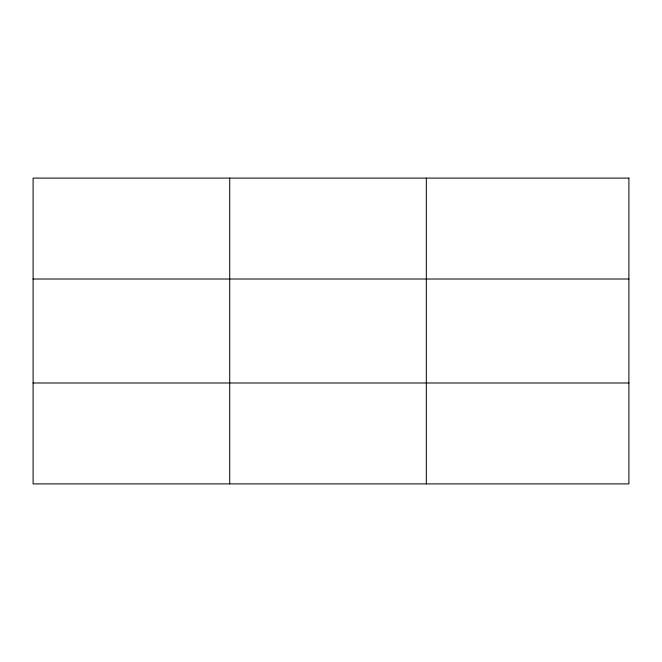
<?xml version="1.0" encoding="UTF-8"?>
<svg xmlns="http://www.w3.org/2000/svg" width="662" height="662" viewBox="0 0 662 662"><rect width="100%" height="100%" fill="white"/><g stroke="black" fill="none" stroke-linecap="round" stroke-linejoin="round"><path stroke-width="0.99" d="M229.714 483.897L229.714 178.103M426.328 483.897L426.328 178.103M33.1 279.016L628.9 279.016M33.1 382.984L628.9 382.984M628.9 178.103L628.9 483.897L33.1 483.897L33.1 178.103L628.9 178.103"/></g></svg>
